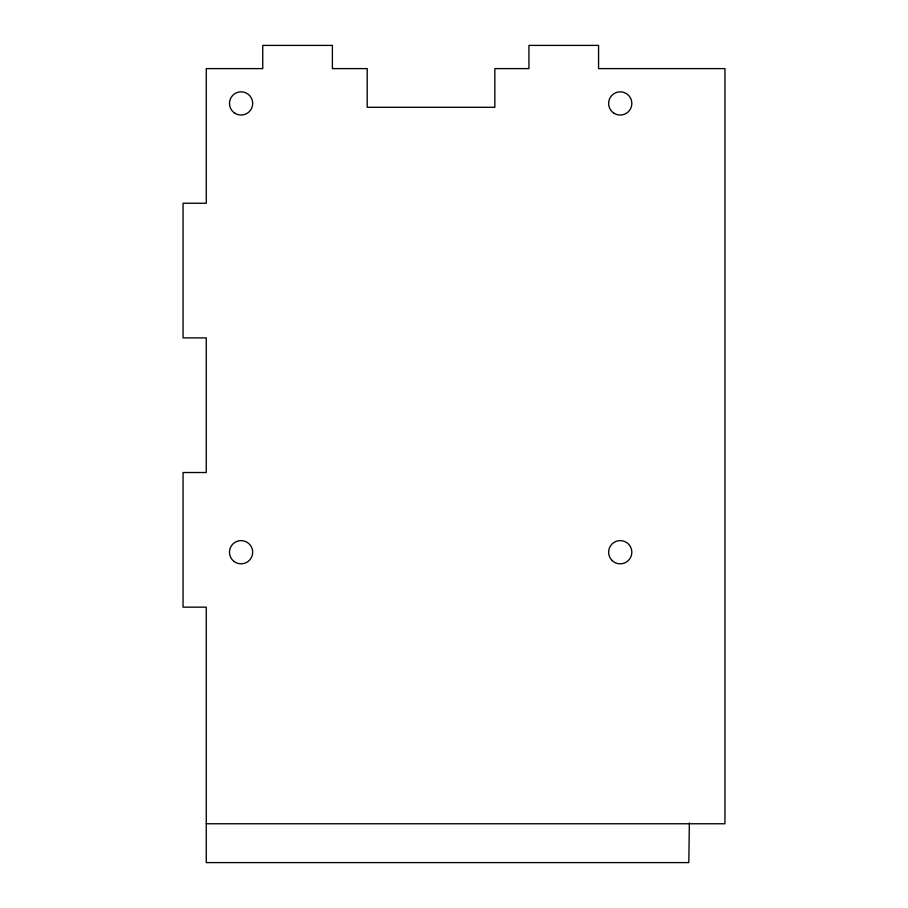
<?xml version="1.0" encoding="UTF-8"?>
<svg xmlns="http://www.w3.org/2000/svg" width="908" height="908" viewBox="0 0 908 908"><rect width="100%" height="100%" fill="white"/><g stroke="black" fill="none" stroke-linecap="round" stroke-linejoin="round"><path stroke-width="1.36" d="M689.354 822.898L688.809 862.6L206.264 862.6L206.264 607.157L183.053 607.157L183.053 472.523L206.264 472.523L206.264 337.889L183.053 337.889L183.053 203.244L206.264 203.244L206.264 68.611L262.741 68.611L262.741 45.4L332.385 45.4L332.385 68.611L367.207 68.611L367.207 107.303L494.849 107.303L494.849 68.611L528.921 68.611L528.921 45.4L598.565 45.4L598.565 68.611L724.947 68.611L724.947 823.76L206.264 823.76M234.105 561.496A11.611 11.611 0 0 0 252.606 553.619A11.611 11.611 0 0 0 236.534 541.543A11.611 11.611 0 0 0 234.105 561.496M234.639 113.08A11.611 11.611 0 0 0 252.662 104.193A11.611 11.611 0 0 0 235.944 93.025A11.611 11.611 0 0 0 234.639 113.08M612.071 560.474A11.611 11.611 0 0 0 631.457 555.151A11.611 11.611 0 0 0 617.156 541.02A11.611 11.611 0 0 0 612.071 560.474M613.729 113.057A11.611 11.611 0 0 0 631.809 104.25A11.611 11.611 0 0 0 615.147 93.002A11.611 11.611 0 0 0 613.729 113.057"/></g></svg>
